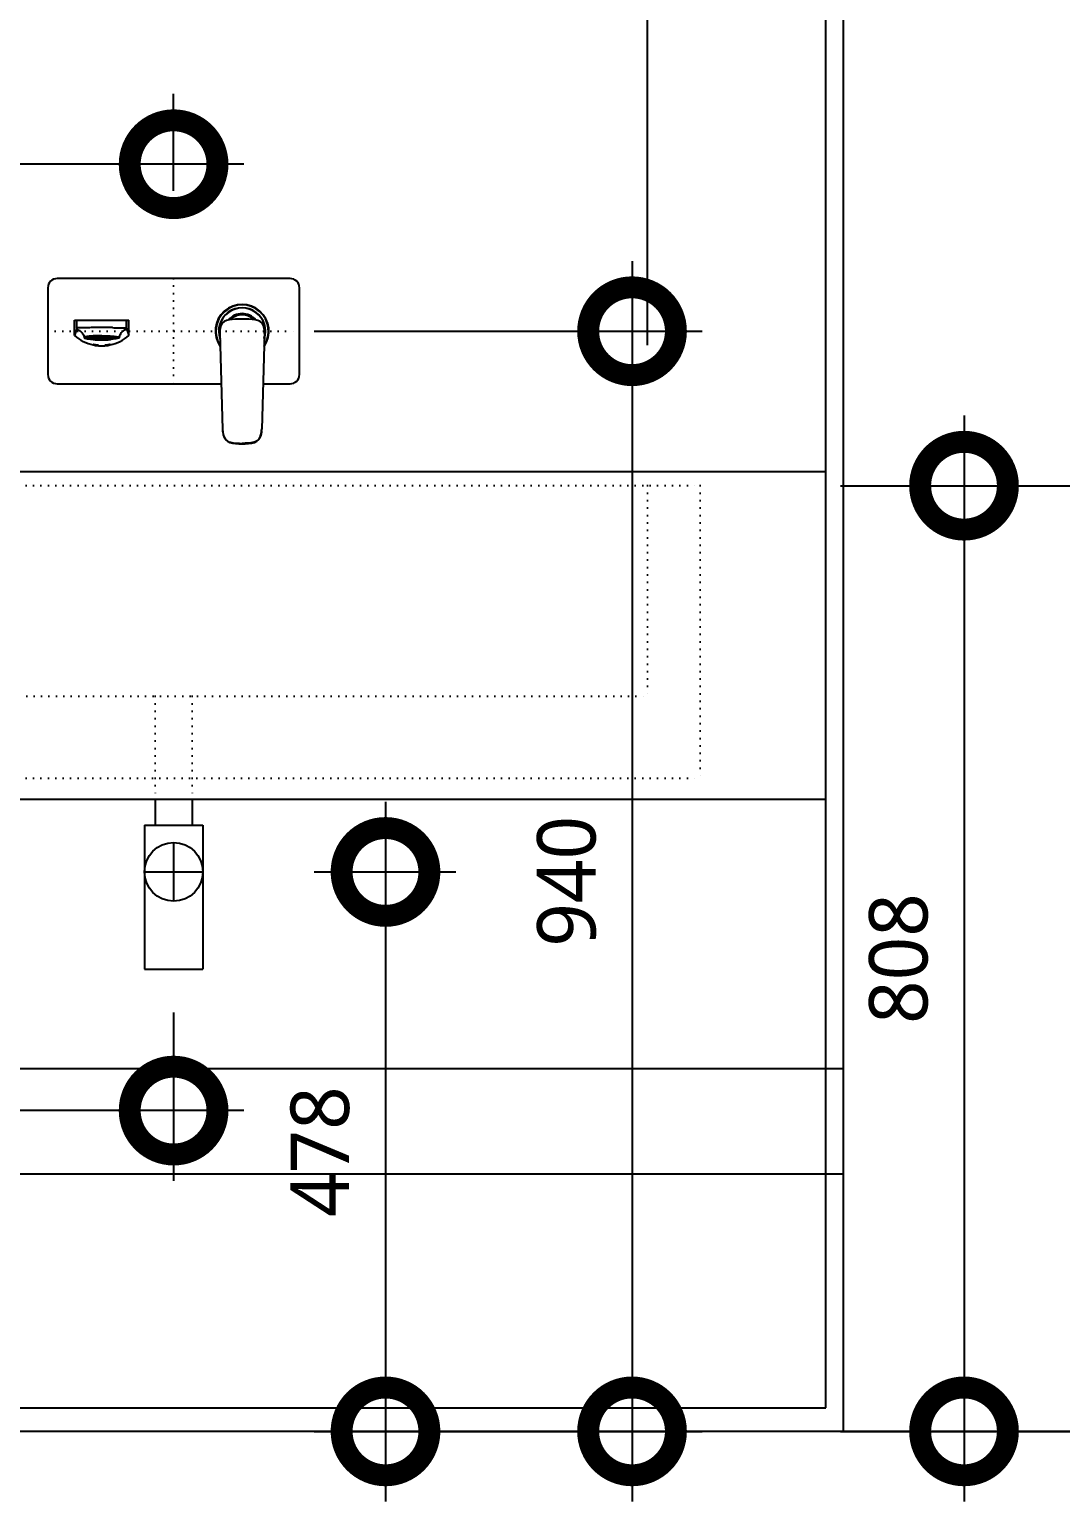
# Model space of a CAD drawing. Header units: millimetres. Extents: x 0 to 460316, y -63250 to 103204.
# Drawn here: x 205691 to 206573, y 49449 to 50707 of the extents above; entities that cross this region are included whole.
import ezdxf

# ---------------------------------------------------------------- set-up
doc = ezdxf.new("R2010")
doc.units = ezdxf.units.MM
doc.header["$LTSCALE"] = 25
doc.linetypes.add('DOT', pattern=[0.25, 0, -0.25])
for name, color, linetype in [('ac-site', 253, 'Continuous'), ('ac-text', 7, 'Continuous'), ('BATH', 4, 'Continuous')]:
    doc.layers.add(name, color=color, linetype=linetype)
doc.styles.add('맑은고딕', font='malgun.ttf')
doc.dimstyles.new('세부 도면', dxfattribs={"dimtxt": 50, "dimasz": 150, "dimexe": 60, "dimexo": 120, "dimgap": 30, "dimtad": 1, "dimtoh": 1, "dimdec": 0, "dimlunit": 6, "dimtxsty": '맑은고딕', "dimblk": 'DOTSMALL', "dimcen": 2.5, "dimdle": 60, "dimclrt": 7, "dimadec": 0, "dimazin": 0, "dimtfac": 1, "dimtdec": 0, "dimtmove": 2, "dimatfit": 3, "dimldrblk": 'DOTSMALL', "dimfxl": 5, "dimarcsym": 0})

# ---------------------------------------------------------------- blocks, each defined once
blk = doc.blocks.new('_DotSmall')
at = {"color": 0, "linetype": 'ByBlock', "const_width": 0.5}
blk.add_lwpolyline([(-0.0625, 0, 1), (0.0625, 0, 1)], format="xyb", close=True, dxfattribs=at)
blk = doc.blocks.new('*D441')
at = {"layer": 'ac-site', "color": 0, "lineweight": -2}
for p, q in [((205217.1, 50569.4), (205217.1, 50652.1)), ((205814.6, 50569.4), (205814.6, 50652.1)), ((205874.6, 50592.1), (205157.1, 50592.1))]:
    blk.add_line(p, q, dxfattribs=at)
at = {"layer": 'Defpoints', "color": 0}
for p in [(205217.1, 50592.1), (205217.1, 50449.4), (205814.6, 50449.4)]:
    blk.add_point(p, dxfattribs=at)
at = {"layer": 'ac-site', "color": 0, "lineweight": -2, "xscale": 150, "yscale": 150, "zscale": 150, "rotation": 180}
blk.add_blockref('_DotSmall', (205217.1, 50592.1), dxfattribs=at)
at = {"layer": 'ac-site', "color": 0, "lineweight": -2, "xscale": 150, "yscale": 150, "zscale": 150}
blk.add_blockref('_DotSmall', (205814.6, 50592.1), dxfattribs=at)
at = {"layer": 'ac-site', "color": 7, "insert": (205515.9, 50647.9), "char_height": 50, "attachment_point": 5, "style": '맑은고딕'}
blk.add_mtext('598', dxfattribs=at)
blk = doc.blocks.new('*D442')
at = {"layer": 'ac-site', "color": 0, "lineweight": -2}
for p, q in [((205995.7, 50047.4), (205995.7, 49449.4)), ((205934.6, 49987.4), (206055.7, 49987.4)), ((205934.6, 49509.4), (206055.7, 49509.4))]:
    blk.add_line(p, q, dxfattribs=at)
at = {"layer": 'Defpoints', "color": 0}
for p in [(205814.6, 49987.4), (205814.6, 49509.4), (205995.7, 49509.4)]:
    blk.add_point(p, dxfattribs=at)
at = {"layer": 'ac-site', "color": 0, "lineweight": -2, "xscale": 150, "yscale": 150, "zscale": 150}
for p, rotation in [((205995.7, 49987.4), 90), ((205995.7, 49509.4), 270)]:
    blk.add_blockref('_DotSmall', p, dxfattribs=dict(at, rotation=rotation))
at = {"layer": 'ac-site', "color": 7, "insert": (205939.9, 49748.4), "char_height": 50, "attachment_point": 5, "rotation": 90, "style": '맑은고딕'}
blk.add_mtext('478', dxfattribs=at)
blk = doc.blocks.new('*D443')
at = {"layer": 'ac-site', "color": 0, "lineweight": -2}
for p, q in [((205217.1, 49867.4), (205217.1, 49723.5)), ((205814.6, 49867.4), (205814.6, 49723.5)), ((205874.6, 49783.5), (205157.1, 49783.5))]:
    blk.add_line(p, q, dxfattribs=at)
at = {"layer": 'Defpoints', "color": 0}
for p in [(205217.1, 49987.4), (205814.6, 49987.4), (205217.1, 49783.5)]:
    blk.add_point(p, dxfattribs=at)
at = {"layer": 'ac-site', "color": 0, "lineweight": -2, "xscale": 150, "yscale": 150, "zscale": 150, "rotation": 180}
blk.add_blockref('_DotSmall', (205217.1, 49783.5), dxfattribs=at)
at = {"layer": 'ac-site', "color": 0, "lineweight": -2, "xscale": 150, "yscale": 150, "zscale": 150}
blk.add_blockref('_DotSmall', (205814.6, 49783.5), dxfattribs=at)
at = {"layer": 'ac-site', "color": 7, "insert": (205515.9, 49839.3), "char_height": 50, "attachment_point": 5, "style": '맑은고딕'}
blk.add_mtext('598', dxfattribs=at)
blk = doc.blocks.new('*D444')
at = {"layer": 'ac-site', "color": 0, "lineweight": -2}
for p, q in [((206206.4, 50509.4), (206206.4, 49449.4)), ((205934.6, 50449.4), (206266.4, 50449.4)), ((205934.6, 49509.4), (206266.4, 49509.4))]:
    blk.add_line(p, q, dxfattribs=at)
at = {"layer": 'Defpoints', "color": 0}
for p in [(205814.6, 50449.4), (205814.6, 49509.4), (206206.4, 49509.4)]:
    blk.add_point(p, dxfattribs=at)
at = {"layer": 'ac-site', "color": 0, "lineweight": -2, "xscale": 150, "yscale": 150, "zscale": 150}
for p, rotation in [((206206.4, 50449.4), 90), ((206206.4, 49509.4), 270)]:
    blk.add_blockref('_DotSmall', p, dxfattribs=dict(at, rotation=rotation))
at = {"layer": 'ac-site', "color": 7, "insert": (206150.6, 49979.4), "char_height": 50, "attachment_point": 5, "rotation": 90, "style": '맑은고딕'}
blk.add_mtext('940', dxfattribs=at)
blk = doc.blocks.new('*D445')
at = {"layer": 'ac-site', "color": 0, "lineweight": -2}
for p, q in [((205409.6, 50437.4), (205409.6, 51116.7)), ((206219.6, 50437.4), (206219.6, 51116.7)), ((205349.6, 51056.7), (206279.6, 51056.7))]:
    blk.add_line(p, q, dxfattribs=at)
at = {"layer": 'Defpoints', "color": 0}
for p in [(206219.6, 51056.7), (205409.6, 50317.4), (206219.6, 50317.4)]:
    blk.add_point(p, dxfattribs=at)
at = {"layer": 'ac-site', "color": 0, "lineweight": -2, "xscale": 150, "yscale": 150, "zscale": 150, "rotation": 180}
blk.add_blockref('_DotSmall', (205409.6, 51056.7), dxfattribs=at)
at = {"layer": 'ac-site', "color": 0, "lineweight": -2, "xscale": 150, "yscale": 150, "zscale": 150}
blk.add_blockref('_DotSmall', (206219.6, 51056.7), dxfattribs=at)
at = {"layer": 'ac-site', "color": 7, "insert": (205814.6, 51112.7), "char_height": 50, "attachment_point": 5, "style": '맑은고딕'}
blk.add_mtext('810', dxfattribs=at)
blk = doc.blocks.new('*D459')
at = {"layer": 'ac-site', "color": 0, "lineweight": -2}
for p, q in [((206780.8, 50377.4), (206780.8, 49449.4)), ((206384.6, 50317.4), (206840.8, 50317.4)), ((206386.4, 49509.4), (206840.8, 49509.4))]:
    blk.add_line(p, q, dxfattribs=at)
at = {"layer": 'Defpoints', "color": 0}
for p in [(206264.6, 50317.4), (206266.4, 49509.4), (206780.8, 49509.4)]:
    blk.add_point(p, dxfattribs=at)
at = {"layer": 'ac-site', "color": 0, "lineweight": -2, "xscale": 150, "yscale": 150, "zscale": 150}
for p, rotation in [((206780.8, 50317.4), 90), ((206780.8, 49509.4), 270)]:
    blk.add_blockref('_DotSmall', p, dxfattribs=dict(at, rotation=rotation))
at = {"layer": 'ac-site', "color": 7, "insert": (206725, 49913.4), "char_height": 50, "attachment_point": 5, "rotation": 90, "style": '맑은고딕'}
blk.add_mtext('808', dxfattribs=at)
blk = doc.blocks.new('*D461')
at = {"layer": 'ac-site', "color": 0, "lineweight": -2}
for p, q in [((206490.1, 50377.4), (206490.1, 49449.4)), ((206384.6, 50317.4), (206550.1, 50317.4)), ((206384.6, 49509.4), (206550.1, 49509.4))]:
    blk.add_line(p, q, dxfattribs=at)
at = {"layer": 'Defpoints', "color": 0}
for p in [(206264.6, 50317.4), (206264.6, 49509.4), (206490.1, 49509.4)]:
    blk.add_point(p, dxfattribs=at)
at = {"layer": 'ac-site', "color": 0, "lineweight": -2, "xscale": 150, "yscale": 150, "zscale": 150}
for p, rotation in [((206490.1, 50317.4), 90), ((206490.1, 49509.4), 270)]:
    blk.add_blockref('_DotSmall', p, dxfattribs=dict(at, rotation=rotation))
at = {"layer": 'ac-site', "color": 7, "insert": (206434.3, 49913.4), "char_height": 50, "attachment_point": 5, "rotation": 90, "style": '맑은고딕'}
blk.add_mtext('808', dxfattribs=at)

msp = doc.modelspace()

# ---------------------------------------------------------------- linework, layer by layer
at = {"lineweight": -3}
for p, q in [((205914.15, 50494.45), (205715.15, 50494.45)), ((205707.15, 50486.45), (205707.15, 50412.45)), ((205922.15, 50412.45), (205922.15, 50486.45)), ((205729.94, 50458.95), (205776.35, 50458.95)), ((205729.95, 50445.79), (205729.94, 50458.95)), ((205731.54, 50450.91), (205729.95, 50445.79)), ((205731.64, 50451.24), (205731.54, 50450.91)), ((205731.83, 50451.84), (205731.64, 50451.24)), ((205731.87, 50451.96), (205731.83, 50451.84)), ((205731.87, 50451.96), (205731.86, 50458.95)), ((205774.43, 50451.96), (205774.43, 50458.95)), ((205774.43, 50451.96), (205774.47, 50451.84)), ((205774.47, 50451.84), (205774.66, 50451.24)), ((205774.66, 50451.24), (205774.76, 50450.91)), ((205774.76, 50450.91), (205776.35, 50445.79)), ((205776.35, 50445.79), (205776.35, 50458.95)), ((205735.85, 50448.65), (205735.85, 50448.65)), ((205744.15, 50444.9), (205744.15, 50443.77)), ((205744.15, 50443.77), (205744.2, 50443.67)), ((205744.2, 50443.67), (205745.19, 50442.69)), ((205745.16, 50442.64), (205745.24, 50442.63)), ((205746.25, 50443.04), (205745.7, 50443.08)), ((205746.05, 50443.15), (205746.65, 50443.12)), ((205746.05, 50443.15), (205746.05, 50443.15)), ((205746.15, 50443.05), (205746.15, 50442.97)), ((205746.15, 50442.97), (205746.25, 50442.97)), ((205746.25, 50442.97), (205746.25, 50443.04)), ((205747.15, 50443.08), (205746.55, 50443.04)), ((205746.55, 50443.04), (205746.55, 50442.97)), ((205746.55, 50442.97), (205747.15, 50442.94)), ((205746.65, 50442.9), (205746.57, 50442.89)), ((205746.65, 50443.12), (205746.65, 50443.26)), ((205746.65, 50443.12), (205747.25, 50443.15)), ((205747.25, 50442.86), (205746.65, 50442.9)), ((205747.25, 50443.23), (205746.67, 50443.26)), ((205747, 50443.31), (205747.15, 50443.3)), ((205747.15, 50443.3), (205747.75, 50443.33)), ((205747.15, 50443.3), (205747.15, 50443.32)), ((205747.75, 50443.04), (205747.15, 50443.08)), ((205747.15, 50442.94), (205747.15, 50443.08)), ((205747.15, 50442.94), (205747.75, 50442.97)), ((205747.25, 50443.15), (205747.25, 50443.23)), ((205747.25, 50442.81), (205747.25, 50442.86)), ((205748.15, 50443.26), (205747.55, 50443.23)), ((205747.55, 50443.23), (205747.55, 50443.15)), ((205747.55, 50443.15), (205748.15, 50443.12)), ((205748.15, 50442.9), (205747.55, 50442.86)), ((205747.55, 50442.86), (205747.55, 50442.79)), ((205747.55, 50442.79), (205748.15, 50442.75)), ((205747.74, 50443.39), (205747.71, 50443.39)), ((205747.75, 50443.39), (205747.74, 50443.39)), ((205747.75, 50443.33), (205747.75, 50443.39)), ((205747.75, 50442.97), (205747.75, 50443.04)), ((205748.04, 50443.42), (205748.03, 50443.42)), ((205748.65, 50443.44), (205748.05, 50443.41)), ((205748.05, 50443.41), (205748.05, 50443.33)), ((205748.05, 50443.33), (205748.65, 50443.3)), ((205748.65, 50443.08), (205748.05, 50443.04)), ((205748.05, 50443.04), (205748.05, 50442.97)), ((205748.05, 50442.97), (205748.65, 50442.94)), ((205748.75, 50443.23), (205748.15, 50443.26)), ((205748.15, 50443.12), (205748.15, 50443.26)), ((205748.15, 50443.12), (205748.75, 50443.15)), ((205748.75, 50442.86), (205748.15, 50442.9)), ((205748.15, 50442.75), (205748.15, 50442.9)), ((205748.15, 50442.75), (205748.75, 50442.79)), ((205748.65, 50442.72), (205748.35, 50442.7)), ((205748.65, 50443.46), (205748.64, 50443.46)), ((205749.25, 50443.41), (205748.65, 50443.44)), ((205748.65, 50443.3), (205748.65, 50443.44)), ((205748.65, 50443.3), (205749.25, 50443.33)), ((205749.25, 50443.04), (205748.65, 50443.08)), ((205748.65, 50442.94), (205748.65, 50443.08)), ((205748.65, 50442.94), (205749.25, 50442.97)), ((205749.25, 50442.68), (205748.65, 50442.72)), ((205748.75, 50443.15), (205748.75, 50443.23)), ((205748.75, 50442.79), (205748.75, 50442.86)), ((205749.65, 50443.26), (205749.05, 50443.23)), ((205749.05, 50443.23), (205749.05, 50443.15)), ((205749.05, 50443.15), (205749.65, 50443.12)), ((205749.65, 50442.9), (205749.05, 50442.86)), ((205749.05, 50442.86), (205749.05, 50442.79)), ((205749.05, 50442.79), (205749.65, 50442.75)), ((205749.25, 50443.33), (205749.25, 50443.41)), ((205749.25, 50442.97), (205749.25, 50443.04)), ((205749.25, 50442.64), (205749.25, 50442.68)), ((205749.65, 50443.48), (205749.27, 50443.5)), ((205750.15, 50443.44), (205749.55, 50443.41)), ((205749.55, 50443.41), (205749.55, 50443.33)), ((205749.55, 50443.33), (205750.15, 50443.3)), ((205750.15, 50442.72), (205749.55, 50442.68)), ((205749.55, 50442.68), (205749.55, 50442.62)), ((205749.68, 50443.53), (205749.65, 50443.52)), ((205749.65, 50443.48), (205749.65, 50443.52)), ((205750.25, 50443.51), (205749.65, 50443.48)), ((205750.25, 50443.23), (205749.65, 50443.26)), ((205749.65, 50443.12), (205749.65, 50443.26)), ((205749.65, 50443.12), (205750.25, 50443.15)), ((205750.25, 50442.86), (205749.65, 50442.9)), ((205749.65, 50442.75), (205749.65, 50442.9)), ((205749.65, 50442.75), (205750.25, 50442.79)), ((205750.75, 50443.41), (205750.15, 50443.44)), ((205750.15, 50443.3), (205750.15, 50443.44)), ((205750.15, 50443.3), (205750.75, 50443.33)), ((205750.75, 50442.68), (205750.15, 50442.72)), ((205750.25, 50443.55), (205750.25, 50443.51)), ((205750.25, 50443.15), (205750.25, 50443.23)), ((205750.25, 50442.79), (205750.25, 50442.86)), ((205750.35, 50442.71), (205750.35, 50442.59)), ((205750.35, 50442.59), (205750.75, 50442.61)), ((205750.55, 50443.51), (205750.55, 50443.56)), ((205751.15, 50443.48), (205750.55, 50443.51)), ((205751.15, 50443.26), (205750.55, 50443.23)), ((205750.55, 50443.23), (205750.55, 50443.15)), ((205750.55, 50443.15), (205751.15, 50443.12)), ((205751.15, 50442.9), (205750.55, 50442.86)), ((205750.55, 50442.86), (205750.55, 50442.79)), ((205750.55, 50442.79), (205751.15, 50442.75)), ((205750.75, 50443.33), (205750.75, 50443.41)), ((205750.75, 50442.61), (205750.75, 50442.68)), ((205751.65, 50443.44), (205751.05, 50443.41)), ((205751.05, 50443.41), (205751.05, 50443.33)), ((205751.05, 50443.33), (205751.65, 50443.3)), ((205751.65, 50443.08), (205751.05, 50443.04)), ((205751.05, 50443.04), (205751.05, 50442.97)), ((205751.05, 50442.97), (205751.65, 50442.94)), ((205751.65, 50442.72), (205751.05, 50442.68)), ((205751.05, 50442.68), (205751.05, 50442.61)), ((205751.05, 50442.61), (205751.65, 50442.57)), ((205751.15, 50443.48), (205751.15, 50443.58)), ((205751.75, 50443.51), (205751.15, 50443.48)), ((205751.75, 50443.23), (205751.15, 50443.26)), ((205751.15, 50443.12), (205751.15, 50443.26)), ((205751.15, 50443.12), (205751.75, 50443.15)), ((205751.75, 50442.86), (205751.15, 50442.9)), ((205751.15, 50442.75), (205751.15, 50442.9)), ((205751.15, 50442.75), (205751.75, 50442.79)), ((205751.65, 50443.59), (205751.75, 50443.59)), ((205752.25, 50443.41), (205751.65, 50443.44)), ((205751.65, 50443.3), (205751.65, 50443.44)), ((205751.65, 50443.3), (205752.25, 50443.33)), ((205752.25, 50443.04), (205751.65, 50443.08)), ((205751.65, 50442.94), (205751.65, 50443.08)), ((205751.65, 50442.94), (205752.25, 50442.97)), ((205752.25, 50442.68), (205751.65, 50442.72)), ((205751.65, 50442.57), (205751.65, 50442.72)), ((205751.65, 50442.57), (205752.25, 50442.61)), ((205751.75, 50443.59), (205751.75, 50443.51)), ((205751.75, 50443.15), (205751.75, 50443.23)), ((205751.75, 50442.79), (205751.75, 50442.86)), ((205752.05, 50443.59), (205752.31, 50443.6)), ((205752.05, 50443.51), (205752.05, 50443.59)), ((205752.65, 50443.48), (205752.05, 50443.51)), ((205752.65, 50443.26), (205752.05, 50443.23)), ((205752.05, 50443.23), (205752.05, 50443.15)), ((205752.05, 50443.15), (205752.65, 50443.12)), ((205752.65, 50442.9), (205752.05, 50442.86)), ((205752.05, 50442.86), (205752.05, 50442.79)), ((205752.05, 50442.79), (205752.65, 50442.75)), ((205752.25, 50443.33), (205752.25, 50443.41)), ((205752.25, 50442.97), (205752.25, 50443.04)), ((205752.25, 50442.61), (205752.25, 50442.68)), ((205753.15, 50443.08), (205752.55, 50443.04)), ((205752.55, 50443.04), (205752.55, 50442.97)), ((205752.55, 50442.97), (205753.15, 50442.94)), ((205753.15, 50442.72), (205752.55, 50442.68)), ((205752.55, 50442.68), (205752.55, 50442.61)), ((205752.55, 50442.61), (205753.15, 50442.57)), ((205752.61, 50442.54), (205752.65, 50442.54)), ((205752.65, 50443.48), (205752.65, 50443.61)), ((205753.25, 50443.51), (205752.65, 50443.48)), ((205753.25, 50443.23), (205752.65, 50443.26)), ((205752.65, 50443.12), (205752.65, 50443.26)), ((205752.65, 50443.12), (205753.25, 50443.15)), ((205753.25, 50442.86), (205752.65, 50442.9)), ((205752.65, 50442.75), (205752.65, 50442.9)), ((205752.65, 50442.75), (205753.25, 50442.79)), ((205752.7, 50442.54), (205752.65, 50442.54)), ((205752.91, 50443.61), (205753.25, 50443.59)), ((205753.25, 50443.61), (205753.15, 50443.61)), ((205753.75, 50443.04), (205753.15, 50443.08)), ((205753.15, 50442.94), (205753.15, 50443.08)), ((205753.15, 50442.94), (205753.75, 50442.97)), ((205753.75, 50442.68), (205753.15, 50442.72)), ((205753.15, 50442.57), (205753.15, 50442.72)), ((205753.15, 50442.57), (205753.75, 50442.61)), ((205753.25, 50443.59), (205753.25, 50443.51)), ((205753.25, 50443.15), (205753.25, 50443.23)), ((205753.25, 50442.79), (205753.25, 50442.86)), ((205753.55, 50443.59), (205753.83, 50443.6)), ((205753.55, 50443.51), (205753.55, 50443.59)), ((205754.15, 50443.48), (205753.55, 50443.51)), ((205754.15, 50443.26), (205753.55, 50443.23)), ((205753.55, 50443.23), (205753.55, 50443.15)), ((205753.55, 50443.15), (205754.15, 50443.12)), ((205754.15, 50442.9), (205753.55, 50442.86)), ((205753.55, 50442.86), (205753.55, 50442.79)), ((205753.55, 50442.79), (205754.15, 50442.75)), ((205753.75, 50442.97), (205753.75, 50443.04)), ((205753.75, 50442.61), (205753.75, 50442.68)), ((205754.65, 50443.44), (205754.05, 50443.41)), ((205754.05, 50443.41), (205754.05, 50443.33)), ((205754.05, 50443.33), (205754.65, 50443.3)), ((205754.65, 50443.08), (205754.05, 50443.04)), ((205754.05, 50443.04), (205754.05, 50442.97)), ((205754.05, 50442.97), (205754.65, 50442.94)), ((205754.65, 50442.72), (205754.05, 50442.68)), ((205754.05, 50442.68), (205754.05, 50442.61)), ((205754.05, 50442.61), (205754.65, 50442.57)), ((205754.15, 50443.48), (205754.15, 50443.6)), ((205754.75, 50443.51), (205754.15, 50443.48)), ((205754.75, 50443.23), (205754.15, 50443.26)), ((205754.15, 50443.12), (205754.15, 50443.26)), ((205754.15, 50443.12), (205754.75, 50443.15)), ((205754.75, 50442.86), (205754.15, 50442.9)), ((205754.15, 50442.75), (205754.15, 50442.9)), ((205754.15, 50442.75), (205754.75, 50442.79)), ((205754.69, 50444.69), (205754.65, 50444.7)), ((205755.25, 50443.41), (205754.65, 50443.44)), ((205754.65, 50443.3), (205754.65, 50443.44)), ((205754.65, 50443.3), (205755.25, 50443.33)), ((205755.25, 50443.04), (205754.65, 50443.08)), ((205754.65, 50442.94), (205754.65, 50443.08)), ((205754.65, 50442.94), (205755.25, 50442.97)), ((205755.25, 50442.68), (205754.65, 50442.72)), ((205754.65, 50442.57), (205754.65, 50442.72)), ((205754.65, 50442.57), (205755.25, 50442.61)), ((205754.66, 50443.59), (205754.75, 50443.59)), ((205754.75, 50443.59), (205754.75, 50443.51)), ((205754.75, 50443.15), (205754.75, 50443.23)), ((205754.75, 50442.79), (205754.75, 50442.86)), ((205755.05, 50443.51), (205755.05, 50443.58)), ((205755.65, 50443.48), (205755.05, 50443.51)), ((205755.65, 50443.26), (205755.05, 50443.23)), ((205755.05, 50443.23), (205755.05, 50443.15)), ((205755.05, 50443.15), (205755.65, 50443.12)), ((205755.65, 50442.9), (205755.05, 50442.86)), ((205755.05, 50442.86), (205755.05, 50442.79)), ((205755.05, 50442.79), (205755.65, 50442.75)), ((205755.25, 50443.33), (205755.25, 50443.41)), ((205755.25, 50442.97), (205755.25, 50443.04)), ((205755.25, 50442.61), (205755.25, 50442.68)), ((205756.15, 50443.08), (205755.55, 50443.04)), ((205755.55, 50443.04), (205755.55, 50442.97)), ((205755.55, 50442.97), (205756.15, 50442.94)), ((205756.15, 50442.72), (205755.55, 50442.68)), ((205755.55, 50442.68), (205755.55, 50442.61)), ((205755.55, 50442.61), (205755.95, 50442.59)), ((205755.65, 50443.48), (205755.65, 50443.57)), ((205755.66, 50443.57), (205755.65, 50443.57)), ((205756.25, 50443.51), (205755.65, 50443.48)), ((205756.25, 50443.23), (205755.65, 50443.26)), ((205755.65, 50443.12), (205755.65, 50443.26)), ((205755.65, 50443.12), (205756.25, 50443.15)), ((205756.25, 50442.86), (205755.65, 50442.9)), ((205755.65, 50442.75), (205755.65, 50442.9)), ((205755.65, 50442.75), (205756.25, 50442.79)), ((205755.95, 50442.71), (205755.95, 50442.59)), ((205756.75, 50443.04), (205756.15, 50443.08)), ((205756.15, 50442.94), (205756.15, 50443.08)), ((205756.15, 50442.94), (205756.75, 50442.97)), ((205756.75, 50442.68), (205756.15, 50442.72)), ((205756.25, 50443.54), (205756.25, 50443.51)), ((205756.25, 50443.15), (205756.25, 50443.23)), ((205756.25, 50442.79), (205756.25, 50442.86)), ((205756.55, 50443.51), (205756.55, 50443.53)), ((205756.62, 50443.53), (205756.55, 50443.53)), ((205757.15, 50443.48), (205756.55, 50443.51)), ((205757.15, 50443.26), (205756.55, 50443.23)), ((205756.55, 50443.23), (205756.55, 50443.15)), ((205756.55, 50443.15), (205757.15, 50443.12)), ((205757.15, 50442.9), (205756.55, 50442.86)), ((205756.55, 50442.86), (205756.55, 50442.79)), ((205756.55, 50442.79), (205757.15, 50442.75)), ((205756.75, 50442.97), (205756.75, 50443.04)), ((205756.75, 50442.62), (205756.75, 50442.68)), ((205757.65, 50443.44), (205757.05, 50443.41)), ((205757.05, 50443.41), (205757.05, 50443.33)), ((205757.05, 50443.33), (205757.65, 50443.3)), ((205757.65, 50443.08), (205757.05, 50443.04)), ((205757.05, 50443.04), (205757.05, 50442.97)), ((205757.05, 50442.97), (205757.65, 50442.94)), ((205757.65, 50442.72), (205757.05, 50442.68)), ((205757.05, 50442.68), (205757.05, 50442.64)), ((205757.16, 50443.5), (205757.07, 50443.5)), ((205757.28, 50443.49), (205757.15, 50443.48)), ((205757.15, 50443.48), (205757.15, 50443.49)), ((205757.75, 50443.23), (205757.15, 50443.26)), ((205757.15, 50443.12), (205757.15, 50443.26)), ((205757.15, 50443.12), (205757.75, 50443.15)), ((205757.75, 50442.86), (205757.15, 50442.9)), ((205757.15, 50442.75), (205757.15, 50442.9)), ((205757.15, 50442.75), (205757.75, 50442.79)), ((205757.66, 50443.46), (205757.65, 50443.46)), ((205758.25, 50443.41), (205757.65, 50443.44)), ((205757.65, 50443.3), (205757.65, 50443.44)), ((205757.65, 50443.3), (205758.25, 50443.33)), ((205758.25, 50443.04), (205757.65, 50443.08)), ((205757.65, 50442.94), (205757.65, 50443.08)), ((205757.65, 50442.94), (205758.25, 50442.97)), ((205757.95, 50442.7), (205757.65, 50442.72)), ((205757.75, 50443.15), (205757.75, 50443.23)), ((205757.75, 50442.79), (205757.75, 50442.86)), ((205758.65, 50443.26), (205758.05, 50443.23)), ((205758.05, 50443.23), (205758.05, 50443.15)), ((205758.05, 50443.15), (205758.65, 50443.12)), ((205758.65, 50442.9), (205758.05, 50442.86)), ((205758.05, 50442.86), (205758.05, 50442.79)), ((205758.05, 50442.79), (205758.6, 50442.76)), ((205758.25, 50443.33), (205758.25, 50443.41)), ((205758.25, 50442.97), (205758.25, 50443.04)), ((205758.27, 50443.42), (205758.26, 50443.42)), ((205758.55, 50443.39), (205758.55, 50443.33)), ((205758.56, 50443.39), (205758.55, 50443.39)), ((205758.55, 50443.33), (205759.15, 50443.3)), ((205759.15, 50443.08), (205758.55, 50443.04)), ((205758.55, 50443.04), (205758.55, 50442.97)), ((205758.55, 50442.97), (205759.15, 50442.94)), ((205758.59, 50443.39), (205758.56, 50443.39)), ((205758.6, 50442.9), (205758.6, 50442.76)), ((205759.25, 50443.23), (205758.65, 50443.26)), ((205758.65, 50443.12), (205758.65, 50443.26)), ((205758.65, 50443.12), (205759.25, 50443.15)), ((205759.25, 50442.86), (205758.65, 50442.9)), ((205759.15, 50443.3), (205759.15, 50443.32)), ((205759.15, 50443.3), (205759.3, 50443.31)), ((205759.75, 50443.04), (205759.15, 50443.08)), ((205759.15, 50442.94), (205759.15, 50443.08)), ((205759.15, 50442.94), (205759.75, 50442.97)), ((205759.25, 50443.15), (205759.25, 50443.23)), ((205759.25, 50442.83), (205759.25, 50442.86)), ((205759.77, 50443.24), (205759.55, 50443.23)), ((205759.55, 50443.23), (205759.55, 50443.15)), ((205759.55, 50443.15), (205760.15, 50443.12)), ((205759.75, 50442.97), (205759.75, 50443.04)), ((205760.6, 50443.08), (205760.05, 50443.04)), ((205760.05, 50443.04), (205760.05, 50442.97)), ((205760.05, 50442.97), (205760.15, 50442.97)), ((205760.15, 50443.12), (205760.15, 50443.18)), ((205760.15, 50443.12), (205760.36, 50443.13)), ((205760.15, 50443.05), (205760.15, 50442.97)), ((205761.13, 50442.64), (205761.06, 50442.63)), ((205762.1, 50443.67), (205761.11, 50442.69)), ((205762.15, 50444.9), (205762.15, 50443.77)), ((205770.45, 50448.65), (205770.45, 50448.65)), ((205854.13, 50447.4), (205856.43, 50365.6)), ((205892.17, 50447.4), (205889.87, 50365.6)), ((205892.19, 50448.44), (205892.19, 50449.74)), ((205715.15, 50404.45), (205855.34, 50404.45)), ((205890.96, 50404.45), (205914.15, 50404.45)), ((205856.43, 50365.6), (205856.58, 50363.37)), ((205889.29, 50360.94), (205889.72, 50363.37)), ((205889.72, 50363.37), (205889.87, 50365.6)), ((205856.87, 50361.7), (205856.88, 50361.66)), ((205889.43, 50361.7), (205889.42, 50361.66)), ((205798.75, 50049.45), (205798.75, 50027.45)), ((205830.55, 50049.45), (205830.55, 50027.45)), ((205789.65, 50027.45), (205839.65, 50027.45)), ((205789.65, 50027.45), (205789.65, 49904.45)), ((205839.65, 50027.45), (205839.65, 49904.45)), ((205789.65, 49904.45), (205839.65, 49904.45))]:
    msp.add_line(p, q, dxfattribs=at)
for points in [[(205873.15, 50459.81), (205870.33, 50459.78), (205867.38, 50459.67), (205864.64, 50459.44), (205862.11, 50459.07), (205859.79, 50458.49), (205857.71, 50457.6), (205855.98, 50456.24), (205854.83, 50454.36), (205854.28, 50452.17), (205854.11, 50449.74)], [(205892.19, 50449.74), (205892.02, 50452.17), (205891.47, 50454.36), (205890.32, 50456.24), (205888.59, 50457.6), (205886.51, 50458.49), (205884.18, 50459.07), (205881.66, 50459.44), (205878.92, 50459.67), (205875.97, 50459.78), (205873.15, 50459.81)], [(205734.35, 50449.97), (205734.41, 50449.93), (205734.58, 50449.8), (205734.9, 50449.54), (205735.38, 50449.11), (205735.85, 50448.65)], [(205735.85, 50448.65), (205736.39, 50448.05), (205737, 50447.2), (205737.49, 50446.3), (205737.86, 50445.38), (205738.08, 50444.52), (205738.15, 50443.95)], [(205770.45, 50448.65), (205769.91, 50448.05), (205769.3, 50447.2), (205768.81, 50446.3), (205768.44, 50445.38), (205768.22, 50444.52), (205768.15, 50443.95)], [(205771.95, 50449.97), (205771.89, 50449.93), (205771.72, 50449.8), (205771.4, 50449.54), (205770.92, 50449.11), (205770.45, 50448.65)], [(205856.58, 50363.37), (205857.01, 50360.94), (205857.76, 50358.77), (205858.93, 50356.88), (205860.56, 50355.41), (205862.59, 50354.4), (205864.94, 50353.78), (205867.55, 50353.46), (205870.39, 50353.33), (205873.15, 50353.3)], [(205873.15, 50353.3), (205875.9, 50353.33), (205878.75, 50353.46), (205881.36, 50353.78), (205883.71, 50354.4), (205885.74, 50355.41), (205887.37, 50356.88), (205888.54, 50358.77), (205889.29, 50360.94)]]:
    msp.add_lwpolyline(points, dxfattribs=at)
for centre, radius, start, end in [((205715.15, 50486.45), 8, 90, 180), ((205914.15, 50486.45), 8, 0, 90), ((205873.15, 50449.45), 22.85, 324.96225, 215.03775), ((205873.15, 50449.45), 22.5, 326.33749, 213.66251), ((205873.15, 50449.45), 20, 340.84728, 199.15272), ((205873.15, 50449.45), 19.85, 342.27291, 197.72709), ((205873.15, 50449.45), 15, 39.15761, 140.84239), ((205873.15, 50449.45), 13.95, 44.6077, 135.39164), ((205755.01, 50492.7), 47.59, 240.59235, 241.94249), ((205755.17, 46499.09), 3953.37, 90.02925, 90.16025), ((205751.21, 46562.58), 3889.88, 89.83725, 89.97137), ((205751.29, 50492.7), 47.59, 298.05751, 299.40765), ((205753.15, 50471.83), 34.88, 228.30202, 258.1042), ((205743.99, 50433.84), 10.96, 102.01322, 102.22504), ((205746.11, 50421.96), 23.03, 98.19531, 98.95242), ((205748.45, 50481.6), 38.25, 263.58662, 263.71453), ((205750.3, 50410.8), 33.82, 95.17754, 96.20858), ((205750.85, 50404.79), 39.85, 94.75956, 95.18249), ((205751.37, 50398.36), 46.3, 94.00756, 94.74452), ((205750.93, 50410.1), 33.44, 94.97306, 95.45717), ((205751.15, 50407.59), 35.96, 94.798, 94.96524), ((205751.53, 50402.95), 40.61, 94.07162, 94.78309), ((205751.78, 50399.41), 44.16, 93.93994, 94.06948), ((205751.98, 50396.51), 47.08, 93.57969, 93.93656), ((205752.17, 50393.53), 50.06, 93.35816, 93.57954), ((205752.38, 50389.79), 53.81, 92.91387, 93.35366), ((205752.35, 50495.82), 53.27, 266.6626, 266.98577), ((205752.67, 50383.92), 59.69, 92.33209, 92.87453), ((205752.84, 50379.88), 63.72, 92.0632, 92.33282), ((205753.11, 50514.72), 72.18, 267.81329, 269.60566), ((205752.97, 50376.01), 67.6, 91.54759, 92.05906), ((205753.09, 50363.32), 81.39, 91.01478, 91.43679), ((205753.08, 50371.9), 71.71, 91.06546, 91.54602), ((205753.12, 50361.26), 83.45, 90.73733, 91.01488), ((205753.12, 50369.96), 73.65, 90.83185, 91.06601), ((205753.13, 50360.37), 84.33, 90.60238, 90.73737), ((205753.14, 50367.99), 75.62, 90.37577, 90.83065), ((205753.14, 50359.48), 85.23, 90.40082, 90.60231), ((205753.15, 50358.68), 86.03, 90.00034, 90.40081), ((205753.15, 50367.26), 76.35, 89.99999, 90.37613), ((205753.15, 50518.95), 76.41, 269.66162, 270.00013), ((205753.15, 50358.88), 85.83, 89.59901, 90.00074), ((205753.16, 50515.95), 73.42, 269.98926, 272.1722), ((205753.15, 50367.22), 76.39, 89.69903, 89.92473), ((205753.15, 50367.99), 75.62, 89.24532, 89.7001), ((205753.15, 50359.5), 85.21, 89.39648, 89.59893), ((205753.17, 50361.11), 83.6, 88.98762, 89.39775), ((205753.19, 50370.41), 73.2, 88.77506, 89.24695), ((205753.23, 50364.05), 80.66, 88.55994, 88.96223), ((205753.24, 50372.62), 70.99, 88.53083, 88.77507), ((205753.33, 50376), 67.61, 88.0311, 88.53472), ((205753.29, 50366.6), 78.1, 88.33988, 88.56), ((205753.41, 50370.41), 74.3, 87.88153, 88.34348), ((205753.51, 50381.07), 62.54, 87.4809, 88.03021), ((205753.61, 50375.74), 68.97, 87.3844, 87.88527), ((205753.7, 50385.35), 58.25, 87.18831, 87.48077), ((205753.95, 50390.41), 53.18, 86.64337, 87.12383), ((205753.95, 50495.82), 53.27, 273.01423, 273.3374), ((205753.81, 50380.11), 64.59, 87.12229, 87.3842), ((205754.26, 50388.52), 56.17, 86.11441, 87.14792), ((205754.38, 50397.42), 46.17, 85.93381, 86.54253), ((205754.61, 50400.75), 42.82, 85.79912, 85.9239), ((205754.97, 50405.43), 38.13, 85.04032, 85.81578), ((205755.17, 50478.26), 35.66, 274.47134, 275.5205), ((205754.94, 50398.46), 46.21, 85.37015, 86.12027), ((205755.43, 50410.77), 32.77, 84.53785, 85.03192), ((205755.61, 50406.59), 38.05, 84.50141, 85.38741), ((205753.15, 50471.83), 34.88, 281.8958, 311.69798), ((205757.85, 50481.6), 38.25, 276.28547, 276.41338), ((205760.05, 50421), 23.99, 81.09691, 81.85453), ((205762.27, 50433.65), 11.15, 77.90083, 78.04102), ((205889.83, 50449.12), 35.73, 179.00167, 179.9527), ((205901.76, 50449.11), 47.66, 179.95146, 180.80085), ((205926.38, 50449.47), 72.28, 180.81674, 181.64504), ((205819.92, 50449.47), 72.28, 358.35496, 359.18326), ((205856.46, 50449.12), 35.73, 0.0473, 1.10636), ((205844.54, 50449.11), 47.66, 359.19915, 0.04854), ((205753.15, 50471.86), 34.91, 258.10537, 264.78567), ((205753.15, 50471.86), 34.91, 264.78974, 269.9973), ((205753.15, 50471.86), 34.91, 270.0027, 275.21026), ((205753.15, 50471.86), 34.91, 275.21433, 281.89463), ((205715.15, 50412.45), 8, 180, 270), ((205914.15, 50412.45), 8, 270, 0), ((205890.38, 50366.91), 33.98, 181.60327, 182.22014), ((205888.41, 50366.84), 32.01, 182.22017, 182.87102), ((205885, 50366.65), 28.59, 182.84333, 184.99213), ((205861.3, 50366.65), 28.59, 355.00787, 357.15667), ((205857.89, 50366.84), 32.01, 357.12898, 357.77983), ((205855.92, 50366.91), 33.98, 357.77986, 358.39673)]:
    msp.add_arc(centre, radius, start, end, dxfattribs=at)
at = {"color": 7, "linetype": 'Continuous'}
msp.add_open_spline([(205814.65, 50494.45), (205814.65, 50494.45), (205814.65, 50494.45), (205814.65, 50494.45)], degree=3, dxfattribs=at)
at = {"lineweight": -3}
for points, knots in [([(205744.11, 50452.45), (205743.19, 50452.44), (205741.38, 50452.44), (205738.73, 50452.41), (205736.61, 50452.39), (205735.08, 50452.35), (205734.13, 50452.32), (205733.38, 50452.28), (205732.82, 50452.24), (205732.43, 50452.2), (205732.14, 50452.14), (205731.9, 50452.07), (205731.87, 50451.96)], [0, 0, 0, 0, 0.2234487, 0.4421748, 0.647463, 0.7386325, 0.8166467, 0.8780118, 0.9224853, 0.9527058, 0.9722926, 1, 1, 1, 1]), ([(205732.62, 50450.7), (205732.76, 50450.65), (205733.36, 50450.46), (205733.95, 50450.22), (205734.35, 50449.97)], [0, 0, 0, 0, 0.2347521, 1, 1, 1, 1]), ([(205762.26, 50452.45), (205763.17, 50452.44), (205764.98, 50452.43), (205767.62, 50452.41), (205769.72, 50452.39), (205771.25, 50452.35), (205772.19, 50452.32), (205772.94, 50452.28), (205773.48, 50452.24), (205773.87, 50452.19), (205774.17, 50452.14), (205774.4, 50452.07), (205774.43, 50451.96)], [0, 0, 0, 0, 0.2239312, 0.4430406, 0.6484665, 0.7395377, 0.8173442, 0.8784613, 0.9227243, 0.9528084, 0.9723202, 1, 1, 1, 1]), ([(205773.68, 50450.7), (205773.54, 50450.65), (205772.94, 50450.46), (205772.35, 50450.22), (205771.95, 50449.97)], [0, 0, 0, 0, 0.2347521, 1, 1, 1, 1]), ([(205738.57, 50444.34), (205738.51, 50444.31), (205738.4, 50444.25), (205738.26, 50444.16), (205738.17, 50444.06), (205738.15, 50443.99), (205738.15, 50443.95)], [0, 0, 0, 0, 0.3532057, 0.6281015, 0.8350784, 1, 1, 1, 1]), ([(205738.15, 50443.95), (205738.16, 50443.88), (205738.27, 50443.76), (205738.45, 50443.65), (205738.66, 50443.56), (205738.93, 50443.46), (205739.4, 50443.33), (205740.51, 50443.1), (205742.49, 50442.84), (205744.2, 50442.7), (205745.16, 50442.64)], [0, 0, 0, 0, 0.0325935, 0.0577504, 0.08983, 0.1290484, 0.1754455, 0.2895515, 0.5989179, 1, 1, 1, 1]), ([(205739.65, 50444.65), (205739.44, 50444.6), (205739.08, 50444.52), (205738.72, 50444.4), (205738.57, 50444.34)], [0, 0, 0, 0, 0.5675007, 1, 1, 1, 1]), ([(205753.15, 50445.53), (205751.77, 50445.53), (205749.11, 50445.5), (205745.38, 50445.33), (205742.61, 50445.1), (205740.77, 50444.86), (205739.99, 50444.72), (205739.65, 50444.65)], [0, 0, 0, 0, 0.3060717, 0.5885629, 0.8258114, 0.9216871, 1, 1, 1, 1]), ([(205744.88, 50442.95), (205744.43, 50442.99), (205743.61, 50443.08), (205742.63, 50443.21), (205741.96, 50443.33), (205741.54, 50443.41), (205741.19, 50443.5), (205740.9, 50443.59), (205740.67, 50443.69), (205740.51, 50443.78), (205740.43, 50443.87), (205740.4, 50443.94), (205740.4, 50444.01), (205740.46, 50444.11), (205740.67, 50444.26), (205740.87, 50444.33), (205741.02, 50444.38)], [0, 0, 0, 0, 0.2455388, 0.4536396, 0.5423304, 0.6201978, 0.6869562, 0.7423985, 0.7865445, 0.8198143, 0.8435397, 0.853022, 0.862007, 0.8824024, 0.9109702, 1, 1, 1, 1]), ([(205753.15, 50445.3), (205752.42, 50445.3), (205750.98, 50445.28), (205748.87, 50445.23), (205746.89, 50445.13), (205745.11, 50445), (205743.76, 50444.87), (205742.83, 50444.74), (205742.25, 50444.65), (205741.75, 50444.55), (205741.35, 50444.46), (205741.06, 50444.36), (205740.9, 50444.3), (205740.85, 50444.27)], [0, 0, 0, 0, 0.1772842, 0.3492882, 0.5107404, 0.6568017, 0.7829331, 0.8372535, 0.8851112, 0.9260155, 0.9594294, 0.9846131, 1, 1, 1, 1]), ([(205744.18, 50443.59), (205743.77, 50443.64), (205743.05, 50443.73), (205742.1, 50443.9), (205741.48, 50444.06), (205741.14, 50444.21), (205741.02, 50444.28), (205740.97, 50444.32)], [0, 0, 0, 0, 0.369204, 0.6620188, 0.8724625, 0.9462343, 1, 1, 1, 1]), ([(205741.02, 50444.38), (205741.07, 50444.39), (205741.28, 50444.46), (205741.5, 50444.51), (205741.67, 50444.55)], [0, 0, 0, 0, 0.2207986, 1, 1, 1, 1]), ([(205741.71, 50444.55), (205741.77, 50444.57), (205742.04, 50444.62), (205742.31, 50444.67), (205742.52, 50444.7)], [0, 0, 0, 0, 0.2297273, 1, 1, 1, 1]), ([(205742.82, 50444.75), (205743.5, 50444.85), (205745.01, 50445.01), (205748.45, 50445.24), (205751.22, 50445.3), (205753.15, 50445.3)], [0, 0, 0, 0, 0.1979234, 0.4395993, 1, 1, 1, 1]), ([(205746.64, 50444.42), (205746.45, 50444.4), (205746.1, 50444.35), (205745.6, 50444.28), (205745.18, 50444.21), (205744.86, 50444.14), (205744.65, 50444.08), (205744.52, 50444.04), (205744.41, 50443.99), (205744.32, 50443.95), (205744.24, 50443.91), (205744.19, 50443.86), (205744.16, 50443.82), (205744.15, 50443.78), (205744.15, 50443.77)], [0, 0, 0, 0, 0.2147061, 0.4055539, 0.5709651, 0.7096955, 0.7687864, 0.8209461, 0.8661735, 0.9045666, 0.9363528, 0.9620143, 0.9825684, 1, 1, 1, 1]), ([(205747.71, 50443.39), (205747.52, 50443.37), (205747.16, 50443.33), (205746.65, 50443.26), (205746.21, 50443.19), (205745.89, 50443.13), (205745.67, 50443.07), (205745.53, 50443.03), (205745.42, 50442.99), (205745.32, 50442.95), (205745.25, 50442.91), (205745.19, 50442.86), (205745.16, 50442.82), (205745.15, 50442.79), (205745.15, 50442.77)], [0, 0, 0, 0, 0.2144393, 0.4056643, 0.5718036, 0.71132, 0.7707462, 0.8231538, 0.8685251, 0.9069082, 0.9384877, 0.9637113, 0.983539, 1, 1, 1, 1]), ([(205745.15, 50442.77), (205745.15, 50442.76), (205745.16, 50442.72), (205745.18, 50442.7), (205745.19, 50442.69)], [0, 0, 0, 0, 0.4518798, 1, 1, 1, 1]), ([(205745.19, 50442.69), (205745.21, 50442.67), (205745.24, 50442.64), (205745.34, 50442.59), (205745.5, 50442.53), (205745.74, 50442.46), (205746.04, 50442.39), (205746.4, 50442.32), (205746.99, 50442.23), (205747.86, 50442.14), (205749.02, 50442.05), (205750.32, 50441.99), (205751.71, 50441.95), (205752.66, 50441.94), (205753.15, 50441.94)], [0, 0, 0, 0, 0.007504, 0.0166852, 0.0404627, 0.0716919, 0.1103351, 0.1561787, 0.2089071, 0.3333522, 0.4797376, 0.643298, 0.8186423, 1, 1, 1, 1]), ([(205746.05, 50438.1), (205746.05, 50438.1), (205746.07, 50438.11), (205746.1, 50438.11), (205746.15, 50438.11), (205746.25, 50438.1), (205746.43, 50438.08), (205746.69, 50438.05), (205747, 50438.01), (205747.36, 50437.95), (205747.75, 50437.9), (205748.15, 50437.84), (205748.55, 50437.78), (205748.94, 50437.73), (205749.3, 50437.68), (205749.61, 50437.63), (205749.87, 50437.59), (205750.05, 50437.56), (205750.15, 50437.53), (205750.2, 50437.52), (205750.23, 50437.51), (205750.25, 50437.5), (205750.25, 50437.49)], [0, 0, 0, 0, 0.0031536, 0.0104065, 0.022282, 0.0387945, 0.085022, 0.1472443, 0.2228971, 0.3089912, 0.4021915, 0.4989886, 0.5957729, 0.6889183, 0.7749211, 0.8504958, 0.9127747, 0.9593487, 0.9761935, 0.988526, 0.9963402, 1, 1, 1, 1]), ([(205750.25, 50437.49), (205750.25, 50437.49), (205750.23, 50437.48), (205750.2, 50437.47), (205750.15, 50437.47), (205750.05, 50437.46), (205749.87, 50437.46), (205749.61, 50437.47), (205749.29, 50437.49), (205748.93, 50437.52), (205748.54, 50437.57), (205748.14, 50437.62), (205747.73, 50437.68), (205747.35, 50437.75), (205746.99, 50437.82), (205746.68, 50437.89), (205746.42, 50437.96), (205746.25, 50438.01), (205746.15, 50438.04), (205746.1, 50438.06), (205746.07, 50438.08), (205746.05, 50438.09), (205746.05, 50438.1)], [0, 0, 0, 0, 0.003365, 0.010779, 0.022714, 0.0391898, 0.0851404, 0.1469856, 0.2223044, 0.3081621, 0.4011556, 0.4976905, 0.5941067, 0.6868502, 0.7725612, 0.8481305, 0.9107681, 0.9580205, 0.9752624, 0.9879858, 0.9961446, 1, 1, 1, 1]), ([(205746.57, 50442.89), (205746.53, 50442.9), (205746.39, 50442.92), (205746.25, 50442.95), (205746.15, 50442.97)], [0, 0, 0, 0, 0.2645, 1, 1, 1, 1]), ([(205748.35, 50442.7), (205748.25, 50442.71), (205747.89, 50442.74), (205747.52, 50442.77), (205747.25, 50442.81)], [0, 0, 0, 0, 0.2652026, 1, 1, 1, 1]), ([(205751.05, 50444.68), (205750.54, 50444.67), (205749.57, 50444.64), (205748.6, 50444.58), (205748.13, 50444.55)], [0, 0, 0, 0, 0.5192866, 1, 1, 1, 1]), ([(205753.15, 50445.53), (205754.53, 50445.53), (205757.19, 50445.5), (205760.92, 50445.33), (205763.69, 50445.1), (205765.53, 50444.86), (205766.31, 50444.72), (205766.65, 50444.65)], [0, 0, 0, 0, 0.3060717, 0.5885629, 0.8258114, 0.9216871, 1, 1, 1, 1]), ([(205765.47, 50444.26), (205765.47, 50444.26), (205765.49, 50444.24), (205765.46, 50444.26), (205765.44, 50444.27), (205765.41, 50444.29), (205765.35, 50444.32), (205765.24, 50444.36), (205765.1, 50444.41), (205764.84, 50444.48), (205764.45, 50444.58), (205763.89, 50444.68), (205763.25, 50444.78), (205762.51, 50444.87), (205761.68, 50444.95), (205760.79, 50445.03), (205759.47, 50445.13), (205757.69, 50445.22), (205755.46, 50445.28), (205753.93, 50445.3), (205753.15, 50445.3)], [0, 0, 0, 0, 0.0018061, 0.0029015, 0.0050657, 0.0081366, 0.0120023, 0.0219593, 0.0346264, 0.0497136, 0.0866193, 0.131848, 0.1847773, 0.2448264, 0.3114285, 0.3839757, 0.4618315, 0.6306666, 0.812142, 1, 1, 1, 1]), ([(205753.15, 50445.3), (205755.08, 50445.3), (205757.83, 50445.24), (205761.27, 50445.01), (205762.77, 50444.85), (205763.45, 50444.75)], [0, 0, 0, 0, 0.5599024, 0.8016531, 1, 1, 1, 1]), ([(205753.15, 50441.94), (205753.64, 50441.94), (205754.59, 50441.95), (205755.98, 50441.99), (205757.28, 50442.05), (205758.44, 50442.14), (205759.3, 50442.23), (205759.9, 50442.32), (205760.26, 50442.39), (205760.56, 50442.46), (205760.8, 50442.53), (205760.96, 50442.59), (205761.06, 50442.64), (205761.09, 50442.67), (205761.11, 50442.69)], [0, 0, 0, 0, 0.1813577, 0.356702, 0.5202624, 0.6666478, 0.7910929, 0.8438213, 0.8896649, 0.9283081, 0.9595373, 0.9833148, 0.992496, 1, 1, 1, 1]), ([(205756.05, 50437.49), (205756.05, 50437.5), (205756.07, 50437.51), (205756.1, 50437.52), (205756.15, 50437.53), (205756.25, 50437.56), (205756.43, 50437.59), (205756.69, 50437.63), (205757, 50437.68), (205757.36, 50437.73), (205757.75, 50437.78), (205758.15, 50437.84), (205758.55, 50437.9), (205758.94, 50437.95), (205759.3, 50438.01), (205759.61, 50438.05), (205759.87, 50438.08), (205760.05, 50438.1), (205760.15, 50438.11), (205760.2, 50438.11), (205760.23, 50438.11), (205760.25, 50438.1), (205760.25, 50438.1)], [0, 0, 0, 0, 0.0036598, 0.011474, 0.0238065, 0.0406513, 0.0872253, 0.1495042, 0.2250789, 0.3110817, 0.4042271, 0.5010114, 0.5978085, 0.6910088, 0.7771029, 0.8527557, 0.914978, 0.9612055, 0.977718, 0.9895935, 0.9968464, 1, 1, 1, 1]), ([(205760.25, 50438.1), (205760.25, 50438.09), (205760.23, 50438.08), (205760.2, 50438.06), (205760.15, 50438.04), (205760.05, 50438.01), (205759.87, 50437.96), (205759.62, 50437.89), (205759.31, 50437.82), (205758.95, 50437.75), (205758.57, 50437.68), (205758.16, 50437.62), (205757.76, 50437.57), (205757.37, 50437.52), (205757.01, 50437.49), (205756.69, 50437.47), (205756.43, 50437.46), (205756.25, 50437.46), (205756.15, 50437.47), (205756.1, 50437.47), (205756.07, 50437.48), (205756.05, 50437.49), (205756.05, 50437.49)], [0, 0, 0, 0, 0.0038554, 0.0120142, 0.0247376, 0.0419795, 0.0892319, 0.1518695, 0.2274388, 0.3131498, 0.4058933, 0.5023095, 0.5988444, 0.6918379, 0.7776956, 0.8530144, 0.9148596, 0.9608102, 0.977286, 0.989221, 0.996635, 1, 1, 1, 1]), ([(205761.15, 50442.77), (205761.15, 50442.79), (205761.14, 50442.82), (205761.11, 50442.86), (205761.05, 50442.91), (205760.98, 50442.95), (205760.88, 50442.99), (205760.77, 50443.03), (205760.63, 50443.07), (205760.41, 50443.13), (205760.09, 50443.19), (205759.65, 50443.26), (205759.14, 50443.33), (205758.78, 50443.37), (205758.59, 50443.39)], [0, 0, 0, 0, 0.016461, 0.0362887, 0.0615123, 0.0930918, 0.1314749, 0.1768462, 0.2292538, 0.28868, 0.4281964, 0.5943357, 0.7855607, 1, 1, 1, 1]), ([(205762.15, 50443.77), (205762.15, 50443.78), (205762.14, 50443.82), (205762.1, 50443.87), (205762.04, 50443.92), (205761.95, 50443.97), (205761.85, 50444.01), (205761.72, 50444.06), (205761.56, 50444.1), (205761.31, 50444.17), (205760.95, 50444.24), (205760.45, 50444.32), (205759.88, 50444.4), (205759.47, 50444.44), (205759.25, 50444.46)], [0, 0, 0, 0, 0.016417, 0.0362126, 0.0614172, 0.0929893, 0.1313742, 0.1767531, 0.229174, 0.2886178, 0.4281716, 0.5943431, 0.7855825, 1, 1, 1, 1]), ([(205759.25, 50442.83), (205759.33, 50442.84), (205759.64, 50442.88), (205759.94, 50442.92), (205760.15, 50442.97)], [0, 0, 0, 0, 0.2758715, 1, 1, 1, 1]), ([(205761.11, 50442.69), (205761.12, 50442.7), (205761.14, 50442.72), (205761.15, 50442.76), (205761.15, 50442.77)], [0, 0, 0, 0, 0.5481202, 1, 1, 1, 1]), ([(205768.15, 50443.95), (205768.14, 50443.88), (205768.03, 50443.76), (205767.85, 50443.65), (205767.63, 50443.56), (205767.37, 50443.46), (205766.9, 50443.33), (205765.79, 50443.1), (205763.81, 50442.84), (205762.1, 50442.7), (205761.13, 50442.64)], [0, 0, 0, 0, 0.0325935, 0.0577504, 0.08983, 0.1290484, 0.1754455, 0.2895515, 0.5989179, 1, 1, 1, 1]), ([(205765.27, 50444.38), (205765.43, 50444.33), (205765.63, 50444.26), (205765.84, 50444.11), (205765.9, 50444.01), (205765.9, 50443.94), (205765.87, 50443.87), (205765.79, 50443.78), (205765.63, 50443.69), (205765.4, 50443.59), (205765.11, 50443.5), (205764.76, 50443.41), (205764.34, 50443.33), (205763.67, 50443.21), (205762.69, 50443.08), (205761.87, 50442.99), (205761.42, 50442.95)], [0, 0, 0, 0, 0.0890276, 0.1175946, 0.1379896, 0.1469746, 0.156457, 0.1801829, 0.2134533, 0.2575998, 0.3130426, 0.3798015, 0.4576692, 0.5463602, 0.7544613, 1, 1, 1, 1]), ([(205762.1, 50443.67), (205762.11, 50443.68), (205762.14, 50443.71), (205762.15, 50443.75), (205762.15, 50443.77)], [0, 0, 0, 0, 0.5481209, 1, 1, 1, 1]), ([(205765.32, 50444.32), (205765.28, 50444.28), (205765.16, 50444.21), (205764.82, 50444.06), (205764.2, 50443.9), (205763.25, 50443.73), (205762.53, 50443.64), (205762.12, 50443.59)], [0, 0, 0, 0, 0.0537661, 0.1275381, 0.337982, 0.6307966, 1, 1, 1, 1]), ([(205763.76, 50444.71), (205763.84, 50444.69), (205764.11, 50444.65), (205764.38, 50444.6), (205764.58, 50444.56)], [0, 0, 0, 0, 0.2700138, 1, 1, 1, 1]), ([(205764.61, 50444.55), (205764.67, 50444.54), (205764.9, 50444.49), (205765.12, 50444.43), (205765.27, 50444.38)], [0, 0, 0, 0, 0.2798532, 1, 1, 1, 1]), ([(205766.65, 50444.65), (205766.86, 50444.6), (205767.22, 50444.52), (205767.58, 50444.4), (205767.73, 50444.34)], [0, 0, 0, 0, 0.5675007, 1, 1, 1, 1]), ([(205767.73, 50444.34), (205767.79, 50444.31), (205767.9, 50444.25), (205768.04, 50444.16), (205768.13, 50444.06), (205768.15, 50443.99), (205768.15, 50443.95)], [0, 0, 0, 0, 0.3532057, 0.6281015, 0.8350784, 1, 1, 1, 1]), ([(205856.88, 50361.66), (205857.05, 50360.84), (205857.52, 50359.24), (205858.57, 50357.4), (205859.74, 50356.21), (205861.11, 50355.22), (205863.08, 50354.42), (205865.56, 50353.92), (205868.09, 50353.69), (205870.62, 50353.6), (205872.31, 50353.6), (205873.15, 50353.6)], [0, 0, 0, 0, 0.1237861, 0.2476278, 0.3098734, 0.372289, 0.4973479, 0.6228906, 0.7485731, 0.8742848, 1, 1, 1, 1]), ([(205889.42, 50361.66), (205889.25, 50360.84), (205888.78, 50359.24), (205887.73, 50357.4), (205886.55, 50356.21), (205885.19, 50355.22), (205883.22, 50354.42), (205880.74, 50353.92), (205878.21, 50353.69), (205875.68, 50353.6), (205873.99, 50353.6), (205873.15, 50353.6)], [0, 0, 0, 0, 0.1237861, 0.2476278, 0.3098734, 0.372289, 0.4973479, 0.6228906, 0.7485731, 0.8742848, 1, 1, 1, 1])]:
    msp.add_open_spline(points, degree=3, knots=knots, dxfattribs=at)
for points in [[(205856.52, 50364.16), (205856.59, 50363.34), (205856.7, 50362.51), (205856.87, 50361.7)], [(205889.78, 50364.16), (205889.71, 50363.34), (205889.6, 50362.51), (205889.43, 50361.7)]]:
    msp.add_open_spline(points, degree=3, dxfattribs=at)
at = {"layer": 'ac-site', "linetype": 'DOT'}
for p, q in [((205814.65, 50494.45), (205814.65, 50404.45)), ((205707.15, 50449.45), (205922.15, 50449.45)), ((205364.65, 50317.45), (206264.65, 50317.45)), ((206219.65, 50317.45), (206219.65, 50137.45)), ((206264.65, 50317.45), (206264.65, 50067.45)), ((205409.65, 50137.45), (206219.65, 50137.45)), ((205798.75, 50137.45), (205798.75, 50049.45)), ((205830.55, 50137.45), (205830.55, 50049.45)), ((205364.65, 50067.45), (206264.65, 50067.45))]:
    msp.add_line(p, q, dxfattribs=at)
at = {"layer": 'ac-site'}
for p, q in [((205814.65, 50012.45), (205814.65, 49962.45)), ((205789.65, 49987.45), (205839.65, 49987.45))]:
    msp.add_line(p, q, dxfattribs=at)
msp.add_circle((205814.65, 49987.45), 25, dxfattribs=at)
at = {"layer": 'ac-text'}
for p, q in [((206387.15, 49509.45), (206387.15, 51789.45)), ((205017.15, 49509.45), (207355.58, 49509.45))]:
    msp.add_line(p, q, dxfattribs=at)
at = {"layer": 'BATH'}
for p, q in [((206372.15, 49529.45), (206372.15, 51789.45)), ((205257.15, 50329.45), (206372.15, 50329.45)), ((205257.15, 50049.45), (206372.15, 50049.45)), ((205257.15, 49819.45), (206387.15, 49819.45)), ((205257.15, 49729.45), (206387.15, 49729.45)), ((204977.15, 49529.45), (206372.15, 49529.45))]:
    msp.add_line(p, q, dxfattribs=at)

# ---------------------------------------------------------------- dimensions: what is measured, and where the dimension line sits
at = {"layer": 'ac-site'}
for base, p1, p2, picture, middle in [((206219.65, 51056.7), (205409.65, 50317.45), (206219.65, 50317.45), '*D445', (205814.65, 51112.67)), ((205217.1495381, 50592.07172412), (205814.6495381, 50449.4483449), (205217.1495381, 50449.4483449), '*D441', (205515.8995381, 50647.90392521)), ((205217.1495381, 49783.4797212), (205814.6495381, 49987.4483449), (205217.1495381, 49987.4483449), '*D443', (205515.8995381, 49839.31192229))]:
    dim = msp.add_linear_dim(base=base, p1=p1, p2=p2, dimstyle='세부 도면', dxfattribs=at)
    dim.commit()
    dim.dimension.update_dxf_attribs({"geometry": picture, "text_midpoint": middle})
for base, p1, p2, picture, middle in [((206206.45, 49509.45), (205814.65, 50449.45), (205814.65, 49509.45), '*D444', (206150.62, 49979.45)), ((206780.81, 49509.45), (206264.65, 50317.45), (206266.45, 49509.45), '*D459', (206724.98, 49913.45)), ((206490.09, 49509.45), (206264.65, 50317.45), (206264.65, 49509.45), '*D461', (206434.25, 49913.45)), ((205995.74, 49509.45), (205814.65, 49987.45), (205814.65, 49509.45), '*D442', (205939.9, 49748.45))]:
    dim = msp.add_linear_dim(base=base, p1=p1, p2=p2, angle=90, dimstyle='세부 도면', dxfattribs=at)
    dim.commit()
    dim.dimension.update_dxf_attribs({"geometry": picture, "text_midpoint": middle})

doc.saveas('drawing.dxf')
